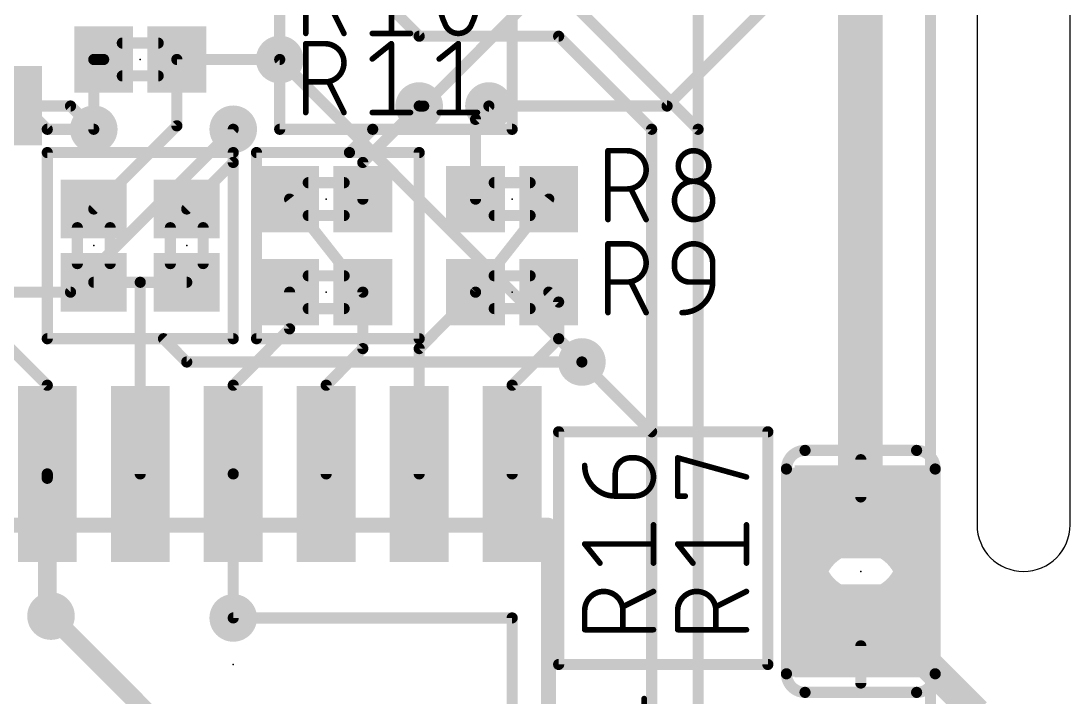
# Model space of a CAD drawing. Extents: x -2.3 to 95.2, y -2.6 to 57.4.
# Drawn here: x 40.28 to 54.61, y 14.78 to 24.02 of the extents above; entities that cross this region are included whole.
import ezdxf

# ---------------------------------------------------------------- set-up
doc = ezdxf.new("R2010")
doc.units = 0
for name, color, linetype in [('1', 12, 'CONTINUOUS'), ('16', 132, 'CONTINUOUS'), ('18', 110, 'CONTINUOUS'), ('20', 31, 'CONTINUOUS'), ('21', 253, 'CONTINUOUS'), ('23', 53, 'CONTINUOUS'), ('25', 253, 'CONTINUOUS'), ('29', 253, 'CONTINUOUS'), ('51', 253, 'CONTINUOUS')]:
    doc.layers.add(name, color=color, linetype=linetype)

# ---------------------------------------------------------------- blocks, each defined once
blk = doc.blocks.new('RECT')
blk.add_solid([(-0.5, -0.5), (0.5, -0.5), (-0.5, 0.5), (0.5, 0.5)])
blk = doc.blocks.new('ROUNDV')
at = {"const_width": 0.5}
blk.add_lwpolyline([(0, -0.25, 1), (0, 0.25, 1), (0, -0.25)], format="xyb", dxfattribs=at)

msp = doc.modelspace()

# ---------------------------------------------------------------- linework, layer by layer
at = {"layer": '1'}
for points, const_width in [([(51.7445, 29.48), (51.7445, 17.28)], 0.6096), ([(43.18, 26.3525), (45.72, 23.8125)], 0.1524), ([(52.705, 0), (52.705, 24.7546)], 0.1524), ([(47.625, 24.4475), (49.53, 22.5425)], 0.1524), ([(47.625, 23.8125), (45.72, 23.8125)], 0.1524), ([(48.895, 22.5425), (47.625, 23.8125)], 0.1524), ([(41.275, 23.495), (41.41, 23.495)], 0.1524), ([(41.275, 22.5425), (41.275, 23.495)], 0.1524), ([(42.41, 22.59), (42.41, 23.495)], 0.1524), ([(43.815, 23.495), (42.41, 23.495)], 0.1524), ([(39.97, 22.86), (40.9575, 22.86)], 0.1524), ([(40.9575, 22.86), (41.275, 22.5425)], 0.1524), ([(44.95, 22.09), (45.72, 22.86)], 0.1524), ([(46.49, 22.6775), (46.6725, 22.86)], 0.1524), ([(42.41, 22.59), (41.275, 21.455)], 0.1524), ([(46.49, 21.59), (46.49, 22.6775)], 0.1524), ([(43.18, 22.09), (43.18, 22.5425)], 0.1524), ([(48.895, 8.89), (48.895, 22.5425)], 0.1524), ([(49.53, 22.5425), (49.53, 8.89)], 0.1524), ([(42.545, 21.455), (43.18, 22.09)], 0.1524), ([(44.95, 21.59), (44.95, 22.09)], 0.1524), ([(43.95, 21.59), (44.95, 20.32)], 0.1524), ([(47.49, 21.59), (46.49, 20.32)], 0.1524), ([(41.275, 20.455), (41.91, 20.455)], 0.1524), ([(41.91, 20.455), (42.545, 20.455)], 0.1524), ([(41.91, 17.84), (41.91, 20.455)], 0.1524), ([(43.95, 20.32), (43.95, 19.82)], 0.1524), ([(44.95, 20.32), (44.95, 19.55)], 0.1524), ([(46.49, 20.32), (45.72, 19.55)], 0.1524), ([(47.49, 20.32), (47.625, 20.185)], 0.1524), ([(47.625, 20.185), (47.625, 19.685)], 0.1524), ([(39.87, 19.82), (40.64, 19.05)], 0.1524), ([(43.95, 19.82), (43.18, 19.05)], 0.1524), ([(47.625, 19.685), (46.99, 19.05)], 0.1524), ([(47.9425, 19.3675), (47.625, 19.685)], 0.1524), ([(44.95, 19.55), (44.45, 19.05)], 0.1524), ([(45.72, 19.55), (45.72, 17.84)], 0.1524), ([(40.64, 19.05), (40.64, 17.84)], 0.1524), ([(43.18, 19.05), (43.18, 17.84)], 0.1524), ([(44.45, 19.05), (44.45, 17.84)], 0.1524), ([(46.99, 19.05), (46.99, 17.84)], 0.1524), ([(40.64, 17.78), (40.64, 17.84)], 0.1524), ([(43.18, 17.84), (43.18, 15.875)], 0.1524), ([(40.64, 15.9512), (40.64, 17.78)], 0.254), ([(51.7525, 17.272), (51.7445, 17.28)], 0.6096), ([(40.6908, 15.9004), (40.64, 15.9512)], 0.254), ([(52.1596, 15.748), (51.7525, 15.748)], 0.4064), ([(53.3289, 14.5788), (52.1596, 15.748)], 0.4064)]:
    msp.add_lwpolyline(points, dxfattribs=dict(at, const_width=const_width))
for points, const_width in [([(45.72, 23.8506, 1), (45.72, 23.7744)], 0.0762), ([(45.6931, 23.7856, 1), (45.7469, 23.8394)], 0.0762), ([(47.6519, 23.8394, 1), (47.5981, 23.7856)], 0.0762), ([(47.625, 23.7744, 1), (47.625, 23.8506)], 0.0762), ([(41.275, 23.5331, 1), (41.275, 23.4569)], 0.0762), ([(41.3131, 23.495, 1), (41.2369, 23.495)], 0.0762), ([(41.41, 23.4569, 1), (41.41, 23.5331)], 0.0762), ([(42.4481, 23.495, 1), (42.3719, 23.495)], 0.0762), ([(42.41, 23.5331, 1), (42.41, 23.4569)], 0.0762), ([(43.815, 23.4569, 1), (43.815, 23.5331)], 0.0762), ([(40.9844, 22.8869, 1), (40.9306, 22.8331)], 0.0762), ([(40.9575, 22.8219, 1), (40.9575, 22.8981)], 0.0762), ([(45.7469, 22.8331, 1), (45.6931, 22.8869)], 0.0762), ([(46.6994, 22.8331, 1), (46.6456, 22.8869)], 0.0762), ([(42.4369, 22.5631, 1), (42.3831, 22.6169)], 0.0762), ([(46.5281, 22.6775, 1), (46.4519, 22.6775)], 0.0762), ([(46.4631, 22.7044, 1), (46.5169, 22.6506)], 0.0762), ([(41.2369, 22.5425, 1), (41.3131, 22.5425)], 0.0762), ([(41.2481, 22.5156, 1), (41.3019, 22.5694)], 0.0762), ([(42.3719, 22.59, 1), (42.4481, 22.59)], 0.0762), ([(43.2181, 22.5425, 1), (43.1419, 22.5425)], 0.0762), ([(48.9331, 22.5425, 1), (48.8569, 22.5425)], 0.0762), ([(48.8681, 22.5156, 1), (48.9219, 22.5694)], 0.0762), ([(49.5681, 22.5425, 1), (49.4919, 22.5425)], 0.0762), ([(49.5031, 22.5156, 1), (49.5569, 22.5694)], 0.0762), ([(43.1419, 22.09, 1), (43.2181, 22.09)], 0.0762), ([(43.2069, 22.0631, 1), (43.1531, 22.1169)], 0.0762), ([(44.9881, 22.09, 1), (44.9119, 22.09)], 0.0762), ([(44.9231, 22.1169, 1), (44.9769, 22.0631)], 0.0762), ([(43.9799, 21.6136, 1), (43.9201, 21.5664)], 0.0762), ([(47.5199, 21.5664, 1), (47.4601, 21.6136)], 0.0762), ([(41.2481, 21.4819, 1), (41.3019, 21.4281)], 0.0762), ([(42.5181, 21.4819, 1), (42.5719, 21.4281)], 0.0762), ([(44.9119, 21.59, 1), (44.9881, 21.59)], 0.0762), ([(46.4519, 21.59, 1), (46.5281, 21.59)], 0.0762), ([(41.275, 20.4931, 1), (41.275, 20.4169)], 0.0762), ([(41.91, 20.4931, 1), (41.91, 20.4169)], 0.0762), ([(41.9481, 20.455, 1), (41.8719, 20.455)], 0.0762), ([(41.91, 20.4169, 1), (41.91, 20.4931)], 0.0762), ([(42.545, 20.4169, 1), (42.545, 20.4931)], 0.0762), ([(43.9881, 20.32, 1), (43.9119, 20.32)], 0.0762), ([(44.9881, 20.32, 1), (44.9119, 20.32)], 0.0762), ([(44.9201, 20.2964, 1), (44.9799, 20.3436)], 0.0762), ([(46.4601, 20.3436, 1), (46.5199, 20.2964)], 0.0762), ([(46.5169, 20.2931, 1), (46.4631, 20.3469)], 0.0762), ([(47.5169, 20.3469, 1), (47.4631, 20.2931)], 0.0762), ([(47.6631, 20.185, 1), (47.5869, 20.185)], 0.0762), ([(47.5981, 20.1581, 1), (47.6519, 20.2119)], 0.0762), ([(43.9119, 19.82, 1), (43.9881, 19.82)], 0.0762), ([(43.9769, 19.7931, 1), (43.9231, 19.8469)], 0.0762), ([(47.5869, 19.685, 1), (47.6631, 19.685)], 0.0762), ([(47.6519, 19.7119, 1), (47.5981, 19.6581)], 0.0762), ([(47.6519, 19.6581, 1), (47.5981, 19.7119)], 0.0762), ([(44.9119, 19.55, 1), (44.9881, 19.55)], 0.0762), ([(44.9769, 19.5231, 1), (44.9231, 19.5769)], 0.0762), ([(45.7581, 19.55, 1), (45.6819, 19.55)], 0.0762), ([(45.6931, 19.5769, 1), (45.7469, 19.5231)], 0.0762), ([(47.9156, 19.3406, 1), (47.9694, 19.3944)], 0.0762), ([(40.6781, 19.05, 1), (40.6019, 19.05)], 0.0762), ([(40.6131, 19.0231, 1), (40.6669, 19.0769)], 0.0762), ([(43.2181, 19.05, 1), (43.1419, 19.05)], 0.0762), ([(43.1531, 19.0769, 1), (43.2069, 19.0231)], 0.0762), ([(44.4881, 19.05, 1), (44.4119, 19.05)], 0.0762), ([(44.4231, 19.0769, 1), (44.4769, 19.0231)], 0.0762), ([(47.0281, 19.05, 1), (46.9519, 19.05)], 0.0762), ([(46.9631, 19.0769, 1), (47.0169, 19.0231)], 0.0762), ([(40.6781, 17.84, 1), (40.6019, 17.84)], 0.0762), ([(43.2181, 17.84, 1), (43.1419, 17.84)], 0.0762), ([(40.7035, 17.78, 1), (40.5765, 17.78)], 0.127), ([(40.6019, 17.84, 1), (40.6781, 17.84)], 0.0762), ([(40.6019, 17.78, 1), (40.6781, 17.78)], 0.0762), ([(41.8719, 17.84, 1), (41.9481, 17.84)], 0.0762), ([(43.1419, 17.84, 1), (43.2181, 17.84)], 0.0762), ([(44.4119, 17.84, 1), (44.4881, 17.84)], 0.0762), ([(45.6819, 17.84, 1), (45.7581, 17.84)], 0.0762), ([(46.9519, 17.84, 1), (47.0281, 17.84)], 0.0762), ([(51.8523, 17.3878, 1), (51.6367, 17.1722)], 0.3048), ([(51.6447, 17.1642, 1), (51.8603, 17.3798)], 0.3048), ([(51.5921, 17.28, 1), (51.8969, 17.28)], 0.3048), ([(40.6849, 15.9961, 1), (40.5951, 15.9063)], 0.127), ([(40.5765, 15.9512, 1), (40.7035, 15.9512)], 0.127), ([(40.6459, 15.8555, 1), (40.7357, 15.9453)], 0.127), ([(43.1419, 15.875, 1), (43.2181, 15.875)], 0.0762), ([(51.7525, 15.8496, 1), (51.7525, 15.6464)], 0.2032), ([(52.2315, 15.8198, 1), (52.0878, 15.6762)], 0.2032), ([(52.1596, 15.6464, 1), (52.1596, 15.8496)], 0.2032)]:
    msp.add_lwpolyline(points, format="xyb", dxfattribs=dict(at, const_width=const_width))
at = {"layer": '16'}
for points, const_width in [([(50.3095, 27.3865), (45.783, 22.86)], 0.15), ([(51.9851, 25.739), (49.1061, 22.86)], 0.1524), ([(49.53, 0), (49.53, 24.765)], 0.1524), ([(40.64, 22.5425), (39.6875, 23.495)], 0.1524), ([(43.815, 23.495), (47.9425, 19.3675)], 0.1524), ([(45.783, 22.86), (45.72, 22.86)], 0.15), ([(49.1061, 22.86), (46.6725, 22.86)], 0.1524), ([(40.64, 22.5425), (41.275, 22.5425)], 0.1524), ([(40.9575, 20.32), (43.18, 22.5425)], 0.1524), ([(37.465, 20.32), (40.9575, 20.32)], 0.1524), ([(41.9862, 14.605), (40.6908, 15.9004)], 0.254), ([(46.99, 15.875), (43.18, 15.875)], 0.1524), ([(46.99, 7.62), (46.99, 15.875)], 0.1524)]:
    msp.add_lwpolyline(points, dxfattribs=dict(at, const_width=const_width))
for points, const_width in [([(43.8419, 23.5219, 1), (43.7881, 23.4681)], 0.0762), ([(45.72, 22.8975, 1), (45.72, 22.8225)], 0.075), ([(45.783, 22.8225, 1), (45.783, 22.8975)], 0.075), ([(46.6725, 22.8981, 1), (46.6725, 22.8219)], 0.0762), ([(49.1061, 22.8219, 1), (49.1061, 22.8981)], 0.0762), ([(45.7564, 22.8865, 1), (45.8095, 22.8335)], 0.075), ([(49.0792, 22.8869, 1), (49.1331, 22.8331)], 0.0762), ([(40.64, 22.5806, 1), (40.64, 22.5044)], 0.0762), ([(40.6131, 22.5156, 1), (40.6669, 22.5694)], 0.0762), ([(41.275, 22.5044, 1), (41.275, 22.5806)], 0.0762), ([(43.2069, 22.5156, 1), (43.1531, 22.5694)], 0.0762), ([(40.9306, 20.3469, 1), (40.9844, 20.2931)], 0.0762), ([(40.9575, 20.2819, 1), (40.9575, 20.3581)], 0.0762), ([(47.9156, 19.3406, 1), (47.9694, 19.3944)], 0.0762), ([(40.7357, 15.9453, 1), (40.6459, 15.8555)], 0.127), ([(43.18, 15.9131, 1), (43.18, 15.8369)], 0.0762), ([(47.0281, 15.875, 1), (46.9519, 15.875)], 0.0762), ([(46.99, 15.8369, 1), (46.99, 15.9131)], 0.0762)]:
    msp.add_lwpolyline(points, format="xyb", dxfattribs=dict(at, const_width=const_width))
at = {"layer": '20'}
for p, q in [((53.34, 28.575), (53.34, 17.145)), ((54.61, 17.145), (54.61, 28.575))]:
    msp.add_line(p, q, dxfattribs=at)
for start, end in [(180, 270), (270, 0)]:
    msp.add_arc((53.975, 17.145), 0.635, start, end, dxfattribs=at)
at = {"layer": '21'}
for points, const_width in [([(50.9905, 18.161, 0.4142), (50.7365, 17.907)], 0.1524), ([(50.9905, 18.1991, 1), (50.9905, 18.1229)], 0.0762), ([(50.9905, 18.1229, 1), (50.9905, 18.1991)], 0.0762), ([(52.7685, 17.907, 0.4142), (52.5145, 18.161)], 0.1524), ([(52.5145, 18.1991, 1), (52.5145, 18.1229)], 0.0762), ([(52.5145, 18.1229, 1), (52.5145, 18.1991)], 0.0762), ([(50.7746, 17.907, 1), (50.6984, 17.907)], 0.0762), ([(50.6984, 17.907, 1), (50.7746, 17.907)], 0.0762), ([(52.8066, 17.907, 1), (52.7304, 17.907)], 0.0762), ([(52.7304, 17.907, 1), (52.8066, 17.907)], 0.0762), ([(47.5358, 17.14, 1), (47.4342, 17.14)], 0.1016), ([(50.7365, 15.113, 0.4142), (50.9905, 14.859)], 0.1524), ([(50.7746, 15.113, 1), (50.6984, 15.113)], 0.0762), ([(52.5145, 14.859, 0.4142), (52.7685, 15.113)], 0.1524), ([(52.8066, 15.113, 1), (52.7304, 15.113)], 0.0762), ([(50.6984, 15.113, 1), (50.7746, 15.113)], 0.0762), ([(52.7304, 15.113, 1), (52.8066, 15.113)], 0.0762), ([(50.9905, 14.8971, 1), (50.9905, 14.8209)], 0.0762), ([(50.9905, 14.8209, 1), (50.9905, 14.8971)], 0.0762), ([(52.5145, 14.8971, 1), (52.5145, 14.8209)], 0.0762), ([(52.5145, 14.8209, 1), (52.5145, 14.8971)], 0.0762)]:
    msp.add_lwpolyline(points, format="xyb", dxfattribs=dict(at, const_width=const_width))
for points, const_width in [([(52.5145, 18.161), (50.9905, 18.161)], 0.1524), ([(50.7365, 15.113), (50.7365, 17.907)], 0.1524), ([(52.7685, 17.907), (52.7685, 15.113)], 0.1524), ([(47.485, 17.14), (47.485, 13.84)], 0.2032), ([(52.5145, 14.859), (50.9905, 14.859)], 0.1524)]:
    msp.add_lwpolyline(points, dxfattribs=dict(at, const_width=const_width))
at = {"layer": '23'}
for p in [(41.91, 23.495), (44.45, 21.59), (46.99, 21.59), (41.275, 20.955), (42.545, 20.955), (44.45, 20.32), (46.99, 20.32), (51.7525, 16.51), (43.18, 15.24)]:
    msp.add_point(p, dxfattribs=at)
at = {"layer": '25'}
for points, const_width in [([(43.815, 25.0825), (43.815, 22.5425)], 0.1524), ([(46.99, 22.5425), (46.99, 25.0825)], 0.1524), ([(44.1706, 23.8506), (44.1706, 24.7904)], 0.0762), ([(45.3403, 24.7904), (45.3403, 23.8506)], 0.0762), ([(44.6927, 23.8506), (44.4839, 24.2683)], 0.0762), ([(45.0793, 23.8506), (45.6014, 23.8506)], 0.0762), ([(44.1706, 22.7711), (44.1706, 23.7109)], 0.0762), ([(44.1706, 23.7109), (44.4317, 23.7109)], 0.0762), ([(45.0793, 23.5021), (45.3403, 23.7109)], 0.0762), ([(45.3403, 23.7109), (45.3403, 22.7711)], 0.0762), ([(45.9937, 23.5021), (46.2547, 23.7109)], 0.0762), ([(46.2547, 23.7109), (46.2547, 22.7711)], 0.0762), ([(44.4317, 23.1888), (44.1706, 23.1888)], 0.0762), ([(44.6927, 22.7711), (44.4839, 23.1888)], 0.0762), ([(45.0793, 22.7711), (45.6014, 22.7711)], 0.0762), ([(45.9937, 22.7711), (46.5158, 22.7711)], 0.0762), ([(43.815, 22.5425), (45.085, 22.5425)], 0.1524), ([(45.085, 22.5425), (44.7675, 22.225)], 0.1524), ([(45.085, 22.5425), (46.99, 22.5425)], 0.1524), ([(40.64, 19.685), (40.64, 22.225)], 0.1524), ([(40.64, 22.225), (43.18, 22.225)], 0.1524), ([(43.18, 22.225), (43.18, 19.685)], 0.1524), ([(44.7675, 22.225), (43.4975, 22.225)], 0.1524), ([(43.4975, 19.685), (43.4975, 22.225)], 0.1524), ([(45.72, 22.225), (44.7675, 22.225)], 0.1524), ([(45.72, 22.225), (45.72, 19.685)], 0.1524), ([(48.2981, 21.3106), (48.2981, 22.2504)], 0.0762), ([(48.2981, 22.2504), (48.5592, 22.2504)], 0.0762), ([(48.5592, 21.7283), (48.2981, 21.7283)], 0.0762), ([(48.8202, 21.3106), (48.6114, 21.7283)], 0.0762), ([(48.2981, 20.0406), (48.2981, 20.9804)], 0.0762), ([(48.2981, 20.9804), (48.5592, 20.9804)], 0.0762), ([(49.2068, 20.6671), (49.2068, 20.7193)], 0.0762), ([(49.7289, 20.7193), (49.7289, 20.4583)], 0.0762), ([(48.5592, 20.4583), (48.2981, 20.4583)], 0.0762), ([(48.8202, 20.0406), (48.6114, 20.4583)], 0.0762), ([(49.7289, 20.4583), (49.4156, 20.4583)], 0.0762), ([(43.18, 19.685), (40.64, 19.685)], 0.1524), ([(42.2275, 19.685), (42.545, 19.3675)], 0.1524), ([(45.72, 19.685), (43.4975, 19.685)], 0.1524), ([(42.545, 19.3675), (47.9425, 19.3675)], 0.1524), ([(47.9425, 19.3675), (48.895, 18.415)], 0.1524), ([(47.625, 18.415), (50.4825, 18.415)], 0.1524), ([(47.625, 15.24), (47.625, 18.415)], 0.1524), ([(50.4825, 18.415), (50.4825, 15.24)], 0.1524), ([(48.6071, 18.0594), (48.6593, 18.0594)], 0.0762), ([(49.2506, 17.5373), (49.2506, 18.0594)], 0.0762), ([(49.2506, 18.0594), (50.1904, 17.7983)], 0.0762), ([(48.3983, 17.5373), (48.3983, 17.8506)], 0.0762), ([(48.6593, 17.5373), (48.3983, 17.5373)], 0.0762), ([(49.355, 17.5373), (49.2506, 17.5373)], 0.0762), ([(48.9204, 16.6229), (48.9204, 17.145)], 0.0762), ([(50.1904, 16.6229), (50.1904, 17.145)], 0.0762), ([(48.1894, 16.6229), (47.9806, 16.8839)], 0.0762), ([(47.9806, 16.8839), (48.9204, 16.8839)], 0.0762), ([(49.4594, 16.6229), (49.2506, 16.8839)], 0.0762), ([(49.2506, 16.8839), (50.1904, 16.8839)], 0.0762), ([(48.9204, 16.2363), (48.5027, 16.0275)], 0.0762), ([(50.1904, 16.2363), (49.7727, 16.0275)], 0.0762), ([(47.9806, 15.7142), (47.9806, 15.9753)], 0.0762), ([(48.5027, 15.9753), (48.5027, 15.7142)], 0.0762), ([(49.2506, 15.7142), (49.2506, 15.9753)], 0.0762), ([(49.7727, 15.9753), (49.7727, 15.7142)], 0.0762), ([(48.9204, 15.7142), (47.9806, 15.7142)], 0.0762), ([(50.1904, 15.7142), (49.2506, 15.7142)], 0.0762), ([(50.4825, 15.24), (47.625, 15.24)], 0.1524), ([(48.7934, 14.2528), (48.7934, 14.7749)], 0.0762)]:
    msp.add_lwpolyline(points, dxfattribs=dict(at, const_width=const_width))
for points, const_width in [([(45.9937, 24.3205, 0.1139), (46.072, 23.9811)], 0.0762), ([(46.4375, 23.9811, 0.1139), (46.5158, 24.3205)], 0.0762), ([(46.072, 23.9811, 0.3205), (46.2547, 23.8506)], 0.0762), ([(46.09, 23.9873, 1), (46.054, 23.9749)], 0.0381), ([(46.0549, 23.9728, 1), (46.0891, 23.9895)], 0.0381), ([(46.2547, 23.8506, 0.3205), (46.4375, 23.9811)], 0.0762), ([(46.4204, 23.9895, 1), (46.4546, 23.9728)], 0.0381), ([(46.4555, 23.9749, 1), (46.4195, 23.9873)], 0.0381), ([(44.1516, 23.8506, 1), (44.1897, 23.8506)], 0.0381), ([(44.6757, 23.8421, 1), (44.7097, 23.8591)], 0.0381), ([(45.0793, 23.8697, 1), (45.0793, 23.8316)], 0.0381), ([(45.3213, 23.8506, 1), (45.3594, 23.8506)], 0.0381), ([(45.6014, 23.8316, 1), (45.6014, 23.8697)], 0.0381), ([(46.2547, 23.8696, 1), (46.2547, 23.8316)], 0.0381), ([(46.2547, 23.8316, 1), (46.2547, 23.8696)], 0.0381), ([(44.1706, 23.73, 1), (44.1706, 23.6919)], 0.0381), ([(44.1897, 23.7109, 1), (44.1516, 23.7109)], 0.0381), ([(44.4317, 23.73, 1), (44.4317, 23.6919)], 0.0381), ([(44.4317, 23.1888, 1), (44.4317, 23.7109)], 0.0762), ([(44.4317, 23.6919, 1), (44.4317, 23.73)], 0.0381), ([(45.3594, 23.7109, 1), (45.3213, 23.7109)], 0.0381), ([(45.3522, 23.696, 1), (45.3284, 23.7258)], 0.0381), ([(46.2738, 23.7109, 1), (46.2357, 23.7109)], 0.0381), ([(46.2666, 23.696, 1), (46.2428, 23.7258)], 0.0381), ([(45.0674, 23.5169, 1), (45.0912, 23.4872)], 0.0381), ([(45.9818, 23.5169, 1), (46.0056, 23.4872)], 0.0381), ([(44.1706, 23.2078, 1), (44.1706, 23.1697)], 0.0381), ([(44.4317, 23.2078, 1), (44.4317, 23.1697)], 0.0381), ([(44.4317, 23.1697, 1), (44.4317, 23.2078)], 0.0381), ([(44.5009, 23.1973, 1), (44.4668, 23.1803)], 0.0381), ([(44.1516, 22.7711, 1), (44.1897, 22.7711)], 0.0381), ([(44.6757, 22.7626, 1), (44.7097, 22.7796)], 0.0381), ([(45.0793, 22.7902, 1), (45.0793, 22.7521)], 0.0381), ([(45.3213, 22.7711, 1), (45.3594, 22.7711)], 0.0381), ([(45.6014, 22.7521, 1), (45.6014, 22.7902)], 0.0381), ([(45.9937, 22.7902, 1), (45.9937, 22.7521)], 0.0381), ([(46.2357, 22.7711, 1), (46.2738, 22.7711)], 0.0381), ([(46.5158, 22.7521, 1), (46.5158, 22.7902)], 0.0381), ([(43.815, 22.5806, 1), (43.815, 22.5044)], 0.0762), ([(43.7769, 22.5425, 1), (43.8531, 22.5425)], 0.0762), ([(45.085, 22.5806, 1), (45.085, 22.5044)], 0.0762), ([(45.1119, 22.5156, 1), (45.0581, 22.5694)], 0.0762), ([(45.085, 22.5044, 1), (45.085, 22.5806)], 0.0762), ([(46.9519, 22.5425, 1), (47.0281, 22.5425)], 0.0762), ([(46.99, 22.5044, 1), (46.99, 22.5806)], 0.0762), ([(40.6781, 22.225, 1), (40.6019, 22.225)], 0.0762), ([(40.64, 22.2631, 1), (40.64, 22.1869)], 0.0762), ([(43.2181, 22.225, 1), (43.1419, 22.225)], 0.0762), ([(43.18, 22.1869, 1), (43.18, 22.2631)], 0.0762), ([(43.4975, 22.2631, 1), (43.4975, 22.1869)], 0.0762), ([(43.5356, 22.225, 1), (43.4594, 22.225)], 0.0762), ([(44.7675, 22.2631, 1), (44.7675, 22.1869)], 0.0762), ([(44.7406, 22.2519, 1), (44.7944, 22.1981)], 0.0762), ([(44.7675, 22.1869, 1), (44.7675, 22.2631)], 0.0762), ([(45.7581, 22.225, 1), (45.6819, 22.225)], 0.0762), ([(45.72, 22.1869, 1), (45.72, 22.2631)], 0.0762), ([(48.2981, 22.2695, 1), (48.2981, 22.2314)], 0.0381), ([(48.3172, 22.2504, 1), (48.2791, 22.2504)], 0.0381), ([(48.5592, 22.2695, 1), (48.5592, 22.2314)], 0.0381), ([(48.5592, 21.7283, 1), (48.5592, 22.2504)], 0.0762), ([(48.5592, 22.2314, 1), (48.5592, 22.2695)], 0.0381), ([(49.6767, 22.0416, 1), (49.259, 22.0416)], 0.0762), ([(49.278, 22.0416, 1), (49.2399, 22.0416)], 0.0381), ([(49.259, 22.0416, 1), (49.6767, 22.0416)], 0.0762), ([(49.6957, 22.0416, 1), (49.6576, 22.0416)], 0.0381), ([(49.24, 22.0416, 1), (49.2781, 22.0416)], 0.0381), ([(49.6576, 22.0416, 1), (49.6957, 22.0416)], 0.0381), ([(49.7289, 21.5717, 1), (49.2068, 21.5717)], 0.0762), ([(48.2981, 21.7473, 1), (48.2981, 21.7092)], 0.0381), ([(48.5592, 21.7473, 1), (48.5592, 21.7092)], 0.0381), ([(48.5592, 21.7092, 1), (48.5592, 21.7473)], 0.0381), ([(48.6284, 21.7368, 1), (48.5943, 21.7198)], 0.0381), ([(49.2258, 21.5717, 1), (49.1877, 21.5717)], 0.0381), ([(49.1877, 21.5717, 1), (49.2258, 21.5717)], 0.0381), ([(49.2068, 21.5717, 1), (49.7289, 21.5717)], 0.0762), ([(49.748, 21.5717, 1), (49.7099, 21.5717)], 0.0381), ([(49.7098, 21.5717, 1), (49.7479, 21.5717)], 0.0381), ([(48.2791, 21.3106, 1), (48.3172, 21.3106)], 0.0381), ([(48.8032, 21.3021, 1), (48.8372, 21.3191)], 0.0381), ([(48.3172, 20.9804, 1), (48.2791, 20.9804)], 0.0381), ([(48.2981, 20.9994, 1), (48.2981, 20.9613)], 0.0381), ([(48.5592, 20.4583, 1), (48.5592, 20.9804)], 0.0762), ([(48.5592, 20.9994, 1), (48.5592, 20.9613)], 0.0381), ([(48.5592, 20.9613, 1), (48.5592, 20.9994)], 0.0381), ([(49.7289, 20.7193, 1), (49.2068, 20.7193)], 0.0762), ([(49.2258, 20.7193, 1), (49.1877, 20.7193)], 0.0381), ([(49.1877, 20.7193, 1), (49.2258, 20.7193)], 0.0381), ([(49.2258, 20.6671, 1), (49.1877, 20.6671)], 0.0381), ([(49.1877, 20.6671, 1), (49.2258, 20.6671)], 0.0381), ([(49.2068, 20.6671, 0.4142), (49.4156, 20.4583)], 0.0762), ([(49.748, 20.7193, 1), (49.7099, 20.7193)], 0.0381), ([(49.7098, 20.7193, 1), (49.7479, 20.7193)], 0.0381), ([(48.2981, 20.4773, 1), (48.2981, 20.4392)], 0.0381), ([(48.5592, 20.4773, 1), (48.5592, 20.4392)], 0.0381), ([(48.5592, 20.4392, 1), (48.5592, 20.4773)], 0.0381), ([(48.6284, 20.4668, 1), (48.5943, 20.4498)], 0.0381), ([(49.3112, 20.0406, 0.4142), (49.7289, 20.4583)], 0.0762), ([(49.4156, 20.4773, 1), (49.4156, 20.4392)], 0.0381), ([(49.4156, 20.4392, 1), (49.4156, 20.4773)], 0.0381), ([(49.748, 20.4583, 1), (49.7099, 20.4583)], 0.0381), ([(49.7289, 20.4392, 1), (49.7289, 20.4773)], 0.0381), ([(49.7099, 20.4583, 1), (49.748, 20.4583)], 0.0381), ([(48.8032, 20.0321, 1), (48.8372, 20.0491)], 0.0381), ([(49.3112, 20.0597, 1), (49.3112, 20.0216)], 0.0381), ([(48.2791, 20.0406, 1), (48.3172, 20.0406)], 0.0381), ([(40.64, 19.7231, 1), (40.64, 19.6469)], 0.0762), ([(40.6019, 19.685, 1), (40.6781, 19.685)], 0.0762), ([(42.2544, 19.7119, 1), (42.2006, 19.6581)], 0.0762), ([(43.1419, 19.685, 1), (43.2181, 19.685)], 0.0762), ([(43.18, 19.6469, 1), (43.18, 19.7231)], 0.0762), ([(43.4975, 19.7231, 1), (43.4975, 19.6469)], 0.0762), ([(43.4594, 19.685, 1), (43.5356, 19.685)], 0.0762), ([(45.6819, 19.685, 1), (45.7581, 19.685)], 0.0762), ([(45.72, 19.6469, 1), (45.72, 19.7231)], 0.0762), ([(42.545, 19.4056, 1), (42.545, 19.3294)], 0.0762), ([(42.5181, 19.3406, 1), (42.5719, 19.3944)], 0.0762), ([(47.9694, 19.3944, 1), (47.9156, 19.3406)], 0.0762), ([(47.9425, 19.3294, 1), (47.9425, 19.4056)], 0.0762), ([(47.625, 18.4531, 1), (47.625, 18.3769)], 0.0762), ([(47.6631, 18.415, 1), (47.5869, 18.415)], 0.0762), ([(50.5206, 18.415, 1), (50.4444, 18.415)], 0.0762), ([(50.4825, 18.3769, 1), (50.4825, 18.4531)], 0.0762), ([(48.8681, 18.3881, 1), (48.9219, 18.4419)], 0.0762), ([(48.6071, 18.0594, 0.4142), (48.3983, 17.8506)], 0.0762), ([(48.6071, 18.0785, 1), (48.6071, 18.0404)], 0.0381), ([(48.6071, 18.0404, 1), (48.6071, 18.0785)], 0.0381), ([(48.6593, 17.5373, 1), (48.6593, 18.0594)], 0.0762), ([(48.6593, 18.0785, 1), (48.6593, 18.0404)], 0.0381), ([(48.6593, 18.0404, 1), (48.6593, 18.0785)], 0.0381), ([(49.2557, 18.0778, 1), (49.2455, 18.041)], 0.0381), ([(49.2697, 18.0594, 1), (49.2316, 18.0594)], 0.0381), ([(47.9806, 17.955, 0.4142), (48.3983, 17.5373)], 0.0762), ([(47.9996, 17.955, 1), (47.9615, 17.955)], 0.0381), ([(48.4173, 17.8506, 1), (48.3792, 17.8506)], 0.0381), ([(48.3792, 17.8506, 1), (48.4173, 17.8506)], 0.0381), ([(50.1853, 17.78, 1), (50.1955, 17.8167)], 0.0381), ([(48.3792, 17.5373, 1), (48.4173, 17.5373)], 0.0381), ([(48.3983, 17.5563, 1), (48.3983, 17.5182)], 0.0381), ([(48.3983, 17.5182, 1), (48.3983, 17.5563)], 0.0381), ([(48.6593, 17.5563, 1), (48.6593, 17.5182)], 0.0381), ([(48.6593, 17.5182, 1), (48.6593, 17.5563)], 0.0381), ([(49.2506, 17.5563, 1), (49.2506, 17.5182)], 0.0381), ([(49.2316, 17.5373, 1), (49.2697, 17.5373)], 0.0381), ([(49.355, 17.5182, 1), (49.355, 17.5563)], 0.0381), ([(48.9395, 17.145, 1), (48.9014, 17.145)], 0.0381), ([(50.2095, 17.145, 1), (50.1714, 17.145)], 0.0381), ([(47.9955, 16.8958, 1), (47.9657, 16.872)], 0.0381), ([(47.9806, 16.903, 1), (47.9806, 16.8649)], 0.0381), ([(48.9204, 16.8649, 1), (48.9204, 16.903)], 0.0381), ([(49.2655, 16.8958, 1), (49.2357, 16.872)], 0.0381), ([(49.2506, 16.903, 1), (49.2506, 16.8649)], 0.0381), ([(50.1904, 16.8649, 1), (50.1904, 16.903)], 0.0381), ([(48.1746, 16.611, 1), (48.2043, 16.6348)], 0.0381), ([(48.9014, 16.6229, 1), (48.9395, 16.6229)], 0.0381), ([(49.4446, 16.611, 1), (49.4743, 16.6348)], 0.0381), ([(50.1714, 16.6229, 1), (50.2095, 16.6229)], 0.0381), ([(48.5027, 15.9753, 1), (47.9806, 15.9753)], 0.0762), ([(48.9289, 16.2193, 1), (48.9119, 16.2534)], 0.0381), ([(49.7727, 15.9753, 1), (49.2506, 15.9753)], 0.0762), ([(50.1989, 16.2193, 1), (50.1819, 16.2534)], 0.0381), ([(48.4942, 16.0445, 1), (48.5112, 16.0104)], 0.0381), ([(49.7642, 16.0445, 1), (49.7812, 16.0104)], 0.0381), ([(47.9997, 15.9753, 1), (47.9616, 15.9753)], 0.0381), ([(47.9616, 15.9753, 1), (47.9997, 15.9753)], 0.0381), ([(48.5218, 15.9753, 1), (48.4837, 15.9753)], 0.0381), ([(48.4837, 15.9753, 1), (48.5218, 15.9753)], 0.0381), ([(49.2697, 15.9753, 1), (49.2316, 15.9753)], 0.0381), ([(49.2316, 15.9753, 1), (49.2697, 15.9753)], 0.0381), ([(49.7918, 15.9753, 1), (49.7537, 15.9753)], 0.0381), ([(49.7537, 15.9753, 1), (49.7918, 15.9753)], 0.0381), ([(47.9806, 15.7333, 1), (47.9806, 15.6952)], 0.0381), ([(47.9616, 15.7142, 1), (47.9997, 15.7142)], 0.0381), ([(48.4837, 15.7142, 1), (48.5218, 15.7142)], 0.0381), ([(48.9204, 15.6952, 1), (48.9204, 15.7333)], 0.0381), ([(49.2506, 15.7333, 1), (49.2506, 15.6952)], 0.0381), ([(49.2316, 15.7142, 1), (49.2697, 15.7142)], 0.0381), ([(49.7537, 15.7142, 1), (49.7918, 15.7142)], 0.0381), ([(50.1904, 15.6952, 1), (50.1904, 15.7333)], 0.0381), ([(47.625, 15.2781, 1), (47.625, 15.2019)], 0.0762), ([(47.5869, 15.24, 1), (47.6631, 15.24)], 0.0762), ([(50.4444, 15.24, 1), (50.5206, 15.24)], 0.0762), ([(50.4825, 15.2019, 1), (50.4825, 15.2781)], 0.0762), ([(48.8125, 14.7749, 1), (48.7744, 14.7749)], 0.0381)]:
    msp.add_lwpolyline(points, format="xyb", dxfattribs=dict(at, const_width=const_width))
at = {"layer": '51'}
for points, const_width in [([(41.665, 23.719), (42.155, 23.719)], 0.1524), ([(42.155, 23.271), (41.665, 23.271)], 0.1524), ([(44.205, 21.814), (44.695, 21.814)], 0.1524), ([(46.745, 21.814), (47.235, 21.814)], 0.1524), ([(44.695, 21.366), (44.205, 21.366)], 0.1524), ([(47.235, 21.366), (46.745, 21.366)], 0.1524), ([(41.051, 20.71), (41.051, 21.2)], 0.1524), ([(41.499, 21.2), (41.499, 20.71)], 0.1524), ([(42.321, 20.71), (42.321, 21.2)], 0.1524), ([(42.769, 21.2), (42.769, 20.71)], 0.1524), ([(44.205, 20.544), (44.695, 20.544)], 0.1524), ([(46.745, 20.544), (47.235, 20.544)], 0.1524), ([(44.695, 20.096), (44.205, 20.096)], 0.1524), ([(47.235, 20.096), (46.745, 20.096)], 0.1524), ([(51.7525, 17.526), (51.7525, 18.034)], 0.1524), ([(38.875, 17.14), (47.485, 17.14)], 0.2032), ([(51.7525, 15.494), (51.7525, 14.986)], 0.1524)]:
    msp.add_lwpolyline(points, dxfattribs=dict(at, const_width=const_width))
for points, const_width in [([(41.665, 23.7571, 1), (41.665, 23.6809)], 0.0762), ([(42.155, 23.6809, 1), (42.155, 23.7571)], 0.0762), ([(41.665, 23.3091, 1), (41.665, 23.2329)], 0.0762), ([(42.155, 23.2329, 1), (42.155, 23.3091)], 0.0762), ([(44.205, 21.8521, 1), (44.205, 21.7759)], 0.0762), ([(44.695, 21.7759, 1), (44.695, 21.8521)], 0.0762), ([(46.745, 21.8521, 1), (46.745, 21.7759)], 0.0762), ([(47.235, 21.7759, 1), (47.235, 21.8521)], 0.0762), ([(44.205, 21.4041, 1), (44.205, 21.3279)], 0.0762), ([(44.695, 21.3279, 1), (44.695, 21.4041)], 0.0762), ([(46.745, 21.4041, 1), (46.745, 21.3279)], 0.0762), ([(47.235, 21.3279, 1), (47.235, 21.4041)], 0.0762), ([(41.0891, 21.2, 1), (41.0129, 21.2)], 0.0762), ([(41.5371, 21.2, 1), (41.4609, 21.2)], 0.0762), ([(42.3591, 21.2, 1), (42.2829, 21.2)], 0.0762), ([(42.8071, 21.2, 1), (42.7309, 21.2)], 0.0762), ([(41.0129, 20.71, 1), (41.0891, 20.71)], 0.0762), ([(41.4609, 20.71, 1), (41.5371, 20.71)], 0.0762), ([(42.2829, 20.71, 1), (42.3591, 20.71)], 0.0762), ([(42.7309, 20.71, 1), (42.8071, 20.71)], 0.0762), ([(44.205, 20.5821, 1), (44.205, 20.5059)], 0.0762), ([(44.695, 20.5059, 1), (44.695, 20.5821)], 0.0762), ([(46.745, 20.5821, 1), (46.745, 20.5059)], 0.0762), ([(47.235, 20.5059, 1), (47.235, 20.5821)], 0.0762), ([(44.205, 20.1341, 1), (44.205, 20.0579)], 0.0762), ([(44.695, 20.0579, 1), (44.695, 20.1341)], 0.0762), ([(46.745, 20.1341, 1), (46.745, 20.0579)], 0.0762), ([(47.235, 20.0579, 1), (47.235, 20.1341)], 0.0762), ([(51.7906, 18.034, 1), (51.7144, 18.034)], 0.0762), ([(51.8795, 16.764, 1), (51.6255, 16.764)], 1.27), ([(51.7144, 17.526, 1), (51.7906, 17.526)], 0.0762), ([(47.485, 17.0892, 1), (47.485, 17.1908)], 0.1016), ([(51.6255, 16.256, 1), (51.8795, 16.256)], 1.27), ([(51.7906, 15.494, 1), (51.7144, 15.494)], 0.0762), ([(51.7144, 14.986, 1), (51.7906, 14.986)], 0.0762)]:
    msp.add_lwpolyline(points, format="xyb", dxfattribs=dict(at, const_width=const_width))

# ---------------------------------------------------------------- block references
at = {"layer": '1', "xscale": 0.6}
for p, yscale in [((41.41, 23.495), 0.7), ((42.41, 23.495), 0.7), ((46.49, 21.59), 0.7), ((47.49, 21.59), 0.7), ((43.95, 20.32), 0.7), ((44.95, 20.32), 0.7), ((46.49, 20.32), 0.7), ((47.49, 20.32), 0.7), ((40.64, 17.84), 2.2), ((41.91, 17.84), 2.2), ((43.18, 17.84), 2.2), ((44.45, 17.84), 2.2), ((45.72, 17.84), 2.2), ((46.99, 17.84), 2.2)]:
    msp.add_blockref('RECT', p, dxfattribs=dict(at, yscale=yscale))
at = {"layer": '1'}
for p, xscale, yscale, rotation in [((39.97, 22.86), 0.925, 0.74, 180), ((43.95, 21.59), 0.6, 0.7, 180), ((44.95, 21.59), 0.6, 0.7, 180), ((41.275, 21.455), 0.6, 0.7, 270), ((42.545, 21.455), 0.6, 0.7, 90), ((41.275, 20.455), 0.6, 0.7, 270), ((42.545, 20.455), 0.6, 0.7, 90), ((51.7525, 17.272), 1.1684, 1.6002, 90), ((51.7525, 15.748), 1.1684, 1.6002, 90)]:
    msp.add_blockref('RECT', p, dxfattribs=dict(at, xscale=xscale, yscale=yscale, rotation=rotation))
at = {"layer": '18', "xscale": 0.65, "yscale": 0.65}
for p in [(43.815, 23.495), (43.815, 23.495), (45.72, 22.86), (45.72, 22.86), (46.6725, 22.86), (46.6725, 22.86), (41.275, 22.5425), (41.275, 22.5425), (43.18, 22.5425), (43.18, 22.5425), (47.9425, 19.3675), (47.9425, 19.3675), (40.6908, 15.9004), (40.6908, 15.9004), (43.18, 15.875), (43.18, 15.875)]:
    msp.add_blockref('ROUNDV', p, dxfattribs=at)
at = {"layer": '29'}
for p, xscale, yscale in [((41.41, 23.495), 0.8032, 0.9032), ((42.41, 23.495), 0.8032, 0.9032), ((39.3775, 22.864), 2.3766, 1.0803), ((46.49, 21.59), 0.8032, 0.9032), ((47.49, 21.59), 0.8032, 0.9032), ((43.95, 20.32), 0.8032, 0.9032), ((44.95, 20.32), 0.8032, 0.9032), ((46.49, 20.32), 0.8032, 0.9032), ((47.49, 20.32), 0.8032, 0.9032), ((40.64, 17.84), 0.8032, 2.4032), ((41.91, 17.84), 0.8032, 2.4032), ((43.18, 17.84), 0.8032, 2.4032), ((44.45, 17.84), 0.8032, 2.4032), ((45.72, 17.84), 0.8032, 2.4032), ((46.99, 17.84), 0.8032, 2.4032), ((51.75, 16.5), 1.9, 2.85)]:
    msp.add_blockref('RECT', p, dxfattribs=dict(at, xscale=xscale, yscale=yscale))
for p, xscale, yscale, rotation in [((39.97, 22.86), 1.1282, 0.9432, 180), ((43.95, 21.59), 0.8032, 0.9032, 180), ((44.95, 21.59), 0.8032, 0.9032, 180), ((41.275, 21.455), 0.8032, 0.9032, 270), ((42.545, 21.455), 0.8032, 0.9032, 90), ((41.275, 20.455), 0.8032, 0.9032, 270), ((42.545, 20.455), 0.8032, 0.9032, 90), ((51.7525, 17.272), 1.3716, 1.8034, 90), ((51.7525, 16.51), 0.1524, 1.8288, 90), ((51.7525, 15.748), 1.3716, 1.8034, 90)]:
    msp.add_blockref('RECT', p, dxfattribs=dict(at, xscale=xscale, yscale=yscale, rotation=rotation))
at = {"layer": '51'}
for p, xscale, yscale in [((41.506, 23.4901), 0.3, 0.5999), ((42.3188, 23.4901), 0.3, 0.5999), ((46.586, 21.5852), 0.3, 0.5999), ((47.3988, 21.5852), 0.3, 0.5999), ((44.046, 20.3152), 0.3, 0.5999), ((44.8588, 20.3152), 0.3, 0.5999), ((46.586, 20.3152), 0.3, 0.5999), ((47.3988, 20.3152), 0.3, 0.5999), ((40.64, 17.7901), 0.4902, 1.1001), ((41.91, 17.7901), 0.4902, 1.1001), ((43.18, 17.7901), 0.4902, 1.1001), ((44.45, 17.7901), 0.4902, 1.1001), ((45.72, 17.7901), 0.4902, 1.1001), ((46.99, 17.7901), 0.4902, 1.1001)]:
    msp.add_blockref('RECT', p, dxfattribs=dict(at, xscale=xscale, yscale=yscale))
at = {"layer": '51', "xscale": 0.3, "yscale": 0.5999}
for p, rotation in [((44.0412, 21.5949), 180), ((44.854, 21.5949), 180), ((41.2702, 21.359), 270), ((42.5498, 21.3638), 90), ((41.2702, 20.5462), 270), ((42.5498, 20.551), 90)]:
    msp.add_blockref('RECT', p, dxfattribs=dict(at, rotation=rotation))

doc.saveas('drawing.dxf')
